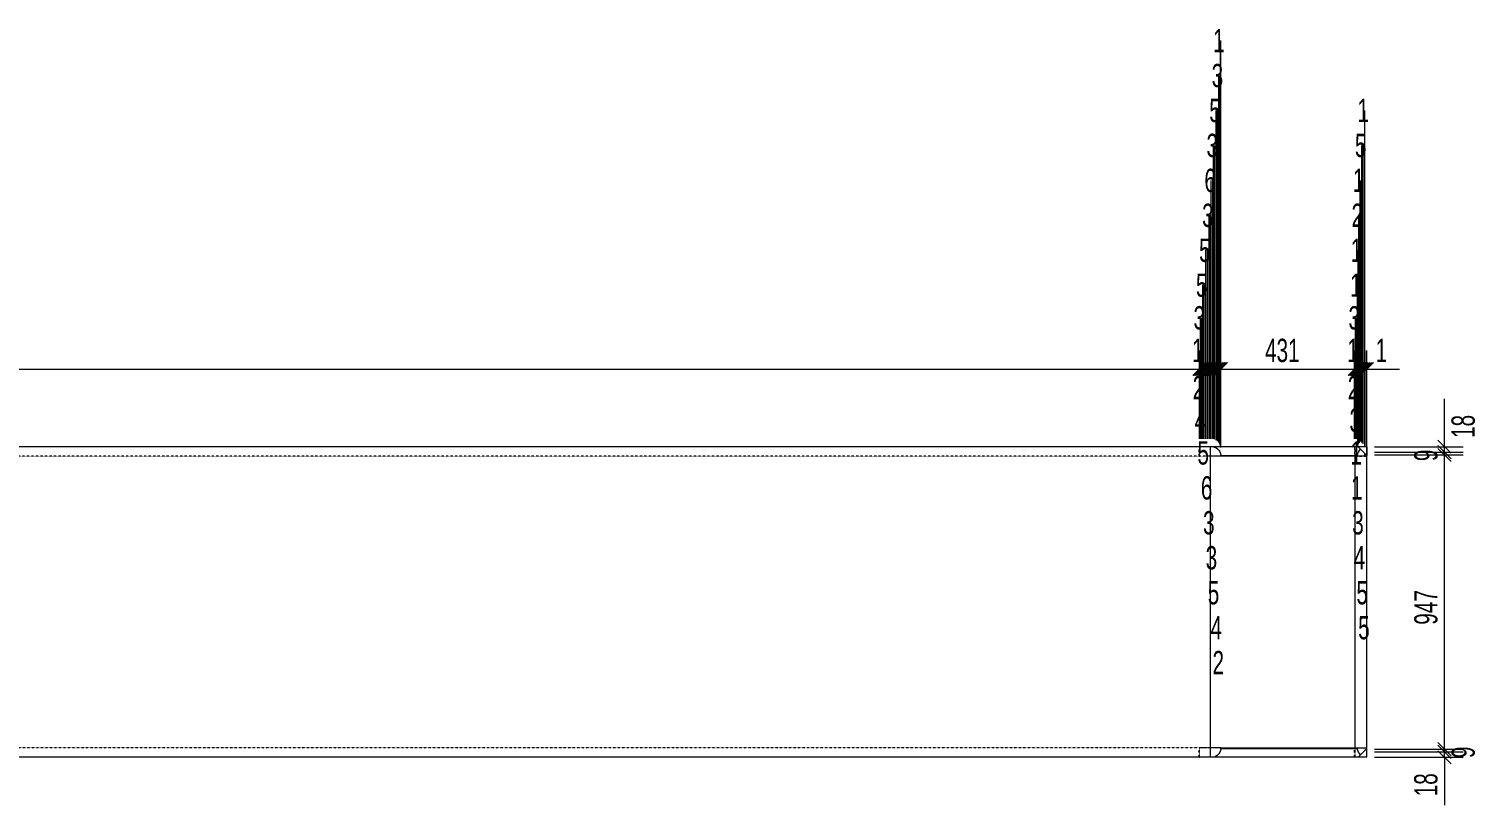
# Model space of a CAD drawing. Header units: millimetres. Extents: x 60 to 14975, y 125 to 10625.
# Drawn here: x 7517 to 12177, y 3942 to 6441 of the extents above; entities that cross this region are included whole.
import ezdxf

# ---------------------------------------------------------------- set-up
doc = ezdxf.new("R2010")
doc.units = ezdxf.units.MM
doc.linetypes.add('XKITLINE00', pattern=[0])
doc.linetypes.add('XKITLINE04', pattern=[3, 0.5, -0.5, 0.5, -0.5, 0.5, -0.5])
doc.layers.add('Part', color=2, linetype='Continuous', lineweight=0)
doc.layers.add('Z-DIMENSIONS', color=1, linetype='Continuous', lineweight=0)
doc.styles.add('romsim', font='ARIAL.TTF')

# ---------------------------------------------------------------- blocks, each defined once
blk = doc.blocks.new('*A2')
at = {"layer": 'Part', "color": 4, "linetype": 'XKITLINE00', "lineweight": 0}
for p, q in [((11331.8, 5095.8), (1805, 5095.8)), ((11323.2, 5095.8), (11323.2, 4095.8)), ((11828.2, 5095.8), (11331.8, 5095.8)), ((11334.5, 5095.8), (11337.3, 5094.8)), ((11337.3, 5094.8), (11342.3, 5092.1)), ((11342.3, 5092.1), (11346.9, 5088.5)), ((11346.9, 5088.5), (11350.8, 5084.2)), ((11350.8, 5084.2), (11354, 5079.4)), ((11354, 5079.4), (11356.3, 5074.1)), ((11828.2, 5067.7), (11800.2, 5095.8)), ((11801, 5078.6), (11803.9, 5083.3)), ((11803.9, 5083.3), (11807.5, 5087.5)), ((11807.5, 5087.5), (11808, 5088)), ((11828.2, 5095.8), (11828.2, 5067.7)), ((11828.2, 5065.8), (11323.2, 5065.8)), ((11356.3, 5074.1), (11357.7, 5068.5)), ((11357.7, 5065.8), (11357.7, 5068.5)), ((11357.7, 5068.5), (11357.8, 5067.7)), ((11357.8, 5067.7), (11797.6, 5067.7)), ((11357.8, 5067.7), (11357.8, 5065.8)), ((11790.2, 4125.8), (11790.2, 5065.8)), ((11797.6, 5068.2), (11798.9, 5073.6)), ((11797.6, 5067.7), (11797.6, 5068.2)), ((11797.6, 5065.8), (11797.6, 5067.7)), ((11798.9, 5073.6), (11801, 5078.6)), ((11828.2, 4095.8), (11828.2, 5067.7)), ((11357.7, 4125.8), (11323.2, 4125.8)), ((11346.9, 4103), (11342.3, 4099.4)), ((11350.8, 4107.3), (11346.9, 4103)), ((11354, 4112.1), (11350.8, 4107.3)), ((11356.3, 4117.4), (11354, 4112.1)), ((11357.7, 4123), (11356.3, 4117.4)), ((11357.7, 4125.8), (11357.8, 4125.8)), ((11357.7, 4125.8), (11357.7, 4123)), ((11357.7, 4123), (11357.8, 4123.8)), ((11357.8, 4125.8), (11828.2, 4125.8)), ((11357.8, 4123.8), (11357.8, 4125.8)), ((11357.8, 4123.8), (11797.6, 4123.8)), ((11797.6, 4123.8), (11797.6, 4125.8)), ((11797.6, 4123.3), (11797.6, 4123.8)), ((11798.9, 4117.9), (11797.6, 4123.3)), ((11801, 4112.9), (11798.9, 4117.9)), ((11828.2, 4123.8), (11800.2, 4095.8)), ((11803.9, 4108.2), (11801, 4112.9)), ((11807.5, 4104), (11803.9, 4108.2)), ((11808, 4103.5), (11807.5, 4104)), ((11800.2, 4095.8), (1833, 4095.8)), ((11337.3, 4096.7), (11334.5, 4095.8)), ((11342.3, 4099.4), (11337.3, 4096.7)), ((11828.2, 4095.8), (11800.2, 4095.8))]:
    blk.add_line(p, q, dxfattribs=at)
at = {"layer": 'Part', "color": 7, "linetype": 'XKITLINE04', "lineweight": 0}
for p, q in [((11288.2, 5065.8), (11288.2, 5095.8)), ((11288.7, 5065.8), (11288.7, 5095.8)), ((11800.2, 5095.8), (11331.8, 5095.8)), ((11788.2, 5095.8), (11788.2, 5065.8)), ((11790.1, 5065.8), (11790.1, 5095.8)), ((11357.7, 5065.8), (2310, 5065.8)), ((11288.2, 5065.8), (11288.7, 5065.8)), ((11798.1, 5065.8), (11797.6, 5065.8)), ((11798.1, 5065.8), (11798.9, 5065.8)), ((11798.9, 5065.8), (11826.7, 5065.8)), ((11822.1, 5065.8), (11822.1, 5073.8)), ((11357.8, 4125.8), (2276.8, 4125.8)), ((11288.2, 4125.8), (11288.7, 4125.8)), ((11288.2, 4095.8), (11288.2, 4125.8)), ((11288.7, 4095.8), (11288.7, 4125.8)), ((11323.2, 4125.8), (11288.7, 4125.8)), ((11788.2, 4095.8), (11788.2, 4125.8)), ((11790.1, 4095.8), (11790.1, 4125.8)), ((11822.1, 4117.7), (11822.1, 4125.8)), ((11288.2, 4095.8), (11288.7, 4095.8))]:
    blk.add_line(p, q, dxfattribs=at)
blk = doc.blocks.new('*A9')
at = {"layer": 'Z-DIMENSIONS', "color": 3, "linetype": 'XKITLINE00', "lineweight": 0}
for p, q in [((11828.2, 4150.8), (11828.2, 5405.8)), ((11849.4, 5367), (11807, 5324.5)), ((1805, 5345.8), (11828.2, 5345.8))]:
    blk.add_line(p, q, dxfattribs=at)
at = {"layer": 'Z-DIMENSIONS', "color": 7}
blk.add_point((11828.2, 5345.8), dxfattribs=at)
blk = doc.blocks.new('*A10')
at = {"layer": 'Z-DIMENSIONS', "color": 3, "linetype": 'XKITLINE00', "lineweight": 0}
for p, q in [((11288.7, 5120.8), (11288.7, 5405.8)), ((11309.9, 5367), (11267.5, 5324.5)), ((2344.5, 5345.8), (11288.7, 5345.8))]:
    blk.add_line(p, q, dxfattribs=at)
at = {"layer": 'Z-DIMENSIONS', "color": 7}
blk.add_point((11288.7, 5345.8), dxfattribs=at)
blk = doc.blocks.new('*A11')
at = {"layer": 'Z-DIMENSIONS', "color": 3, "linetype": 'XKITLINE00', "lineweight": 0}
for p, q in [((11304.1, 5120.8), (11304.1, 5405.8)), ((11309.1, 5120.8), (11309.1, 5405.8)), ((11325.3, 5367), (11282.8, 5324.5)), ((11330.4, 5367), (11287.9, 5324.5)), ((11304.1, 5345.8), (11309.1, 5345.8))]:
    blk.add_line(p, q, dxfattribs=at)
at = {"layer": 'Z-DIMENSIONS', "color": 7}
for p in [(11304.1, 5345.8), (11309.1, 5345.8)]:
    blk.add_point(p, dxfattribs=at)
at = {"layer": 'Z-DIMENSIONS', "color": 7, "style": 'romsim', "width": 0.6375}
blk.add_text('5', height=75, dxfattribs=at).set_placement((11282.3, 5038.3))
blk = doc.blocks.new('*A12')
at = {"layer": 'Z-DIMENSIONS', "color": 3, "linetype": 'XKITLINE00', "lineweight": 0}
for p, q in [((11309.1, 5120.8), (11309.1, 5728.3)), ((11314.6, 5120.8), (11314.6, 5728.3)), ((11330.4, 5367), (11287.9, 5324.5)), ((11335.8, 5367), (11293.4, 5324.5)), ((11309.1, 5345.8), (11314.6, 5345.8))]:
    blk.add_line(p, q, dxfattribs=at)
at = {"layer": 'Z-DIMENSIONS', "color": 7}
for p in [(11309.1, 5345.8), (11314.6, 5345.8)]:
    blk.add_point(p, dxfattribs=at)
at = {"layer": 'Z-DIMENSIONS', "color": 7, "style": 'romsim', "width": 0.6375}
blk.add_text('5', height=75, dxfattribs=at).set_placement((11287.5, 5690.8))
blk = doc.blocks.new('*A13')
at = {"layer": 'Z-DIMENSIONS', "color": 3, "linetype": 'XKITLINE00', "lineweight": 0}
for p, q in [((11314.6, 5120.8), (11314.6, 5405.8)), ((11320.3, 5120.8), (11320.3, 5405.8)), ((11335.8, 5367), (11293.4, 5324.5)), ((11341.5, 5367), (11299.1, 5324.5)), ((11314.6, 5345.8), (11320.3, 5345.8))]:
    blk.add_line(p, q, dxfattribs=at)
at = {"layer": 'Z-DIMENSIONS', "color": 7}
for p in [(11314.6, 5345.8), (11320.3, 5345.8)]:
    blk.add_point(p, dxfattribs=at)
at = {"layer": 'Z-DIMENSIONS', "color": 7, "style": 'romsim', "width": 0.6375}
blk.add_text('6', height=75, dxfattribs=at).set_placement((11293.1, 4925.8))
blk = doc.blocks.new('*A14')
at = {"layer": 'Z-DIMENSIONS', "color": 3, "linetype": 'XKITLINE00', "lineweight": 0}
for p, q in [((11320.3, 5120.8), (11320.3, 5840.8)), ((11323.2, 5120.8), (11323.2, 5840.8)), ((11341.5, 5367), (11299.1, 5324.5)), ((11344.4, 5367), (11302, 5324.5)), ((11320.3, 5345.8), (11323.2, 5345.8))]:
    blk.add_line(p, q, dxfattribs=at)
at = {"layer": 'Z-DIMENSIONS', "color": 7}
for p in [(11320.3, 5345.8), (11323.2, 5345.8)]:
    blk.add_point(p, dxfattribs=at)
at = {"layer": 'Z-DIMENSIONS', "color": 7, "style": 'romsim', "width": 0.6375}
blk.add_text('3', height=75, dxfattribs=at).set_placement((11297.4, 5803.3))
blk = doc.blocks.new('*A15')
at = {"layer": 'Z-DIMENSIONS', "color": 3, "linetype": 'XKITLINE00', "lineweight": 0}
for p, q in [((11323.2, 5120.8), (11323.2, 5405.8)), ((11326.1, 5120.8), (11326.1, 5405.8)), ((11344.4, 5367), (11302, 5324.5)), ((11347.3, 5367), (11304.9, 5324.5)), ((11323.2, 5345.8), (11326.1, 5345.8))]:
    blk.add_line(p, q, dxfattribs=at)
at = {"layer": 'Z-DIMENSIONS', "color": 7}
for p in [(11323.2, 5345.8), (11326.1, 5345.8)]:
    blk.add_point(p, dxfattribs=at)
at = {"layer": 'Z-DIMENSIONS', "color": 7, "style": 'romsim', "width": 0.6375}
blk.add_text('3', height=75, dxfattribs=at).set_placement((11300.3, 4813.3))
blk = doc.blocks.new('*A16')
at = {"layer": 'Z-DIMENSIONS', "color": 3, "linetype": 'XKITLINE00', "lineweight": 0}
for p, q in [((11326.1, 5120.8), (11326.1, 5953.3)), ((11331.8, 5120.8), (11331.8, 5953.3)), ((11347.3, 5367), (11304.9, 5324.5)), ((11353, 5367), (11310.6, 5324.5)), ((11326.1, 5345.8), (11331.8, 5345.8))]:
    blk.add_line(p, q, dxfattribs=at)
at = {"layer": 'Z-DIMENSIONS', "color": 7}
for p in [(11326.1, 5345.8), (11331.8, 5345.8)]:
    blk.add_point(p, dxfattribs=at)
at = {"layer": 'Z-DIMENSIONS', "color": 7, "style": 'romsim', "width": 0.6375}
blk.add_text('6', height=75, dxfattribs=at).set_placement((11304.6, 5915.8))
blk = doc.blocks.new('*A17')
at = {"layer": 'Z-DIMENSIONS', "color": 3, "linetype": 'XKITLINE00', "lineweight": 0}
for p, q in [((11331.8, 5120.8), (11331.8, 5405.8)), ((11334.5, 5120.8), (11334.5, 5405.8)), ((11353, 5367), (11310.6, 5324.5)), ((11355.7, 5367), (11313.3, 5324.5)), ((11331.8, 5345.8), (11334.5, 5345.8))]:
    blk.add_line(p, q, dxfattribs=at)
at = {"layer": 'Z-DIMENSIONS', "color": 7}
for p in [(11331.8, 5345.8), (11334.5, 5345.8)]:
    blk.add_point(p, dxfattribs=at)
at = {"layer": 'Z-DIMENSIONS', "color": 7, "style": 'romsim', "width": 0.6375}
blk.add_text('3', height=75, dxfattribs=at).set_placement((11308.8, 4700.8))
blk = doc.blocks.new('*A18')
at = {"layer": 'Z-DIMENSIONS', "color": 3, "linetype": 'XKITLINE00', "lineweight": 0}
for p, q in [((11334.5, 5120.8), (11334.5, 6065.8)), ((11337.3, 5119.8), (11337.3, 6065.8)), ((11355.7, 5367), (11313.3, 5324.5)), ((11358.5, 5367), (11316.1, 5324.5)), ((11334.5, 5345.8), (11337.3, 5345.8))]:
    blk.add_line(p, q, dxfattribs=at)
at = {"layer": 'Z-DIMENSIONS', "color": 7}
for p in [(11334.5, 5345.8), (11337.3, 5345.8)]:
    blk.add_point(p, dxfattribs=at)
at = {"layer": 'Z-DIMENSIONS', "color": 7, "style": 'romsim', "width": 0.6375}
blk.add_text('3', height=75, dxfattribs=at).set_placement((11311.5, 6028.3))
blk = doc.blocks.new('*A19')
at = {"layer": 'Z-DIMENSIONS', "color": 3, "linetype": 'XKITLINE00', "lineweight": 0}
for p, q in [((11337.3, 5119.8), (11337.3, 5405.8)), ((11342.3, 5117.1), (11342.3, 5405.8)), ((11358.5, 5367), (11316.1, 5324.5)), ((11363.6, 5367), (11321.1, 5324.5)), ((11337.3, 5345.8), (11342.3, 5345.8))]:
    blk.add_line(p, q, dxfattribs=at)
at = {"layer": 'Z-DIMENSIONS', "color": 7}
for p in [(11337.3, 5345.8), (11342.3, 5345.8)]:
    blk.add_point(p, dxfattribs=at)
at = {"layer": 'Z-DIMENSIONS', "color": 7, "style": 'romsim', "width": 0.6375}
blk.add_text('5', height=75, dxfattribs=at).set_placement((11315.5, 4588.3))
blk = doc.blocks.new('*A20')
at = {"layer": 'Z-DIMENSIONS', "color": 3, "linetype": 'XKITLINE00', "lineweight": 0}
for p, q in [((11342.3, 5117.1), (11342.3, 6178.3)), ((11346.9, 5113.5), (11346.9, 6178.3)), ((11363.6, 5367), (11321.1, 5324.5)), ((11368.1, 5367), (11325.7, 5324.5)), ((11342.3, 5345.8), (11346.9, 5345.8))]:
    blk.add_line(p, q, dxfattribs=at)
at = {"layer": 'Z-DIMENSIONS', "color": 7}
for p in [(11342.3, 5345.8), (11346.9, 5345.8)]:
    blk.add_point(p, dxfattribs=at)
at = {"layer": 'Z-DIMENSIONS', "color": 7, "style": 'romsim', "width": 0.6375}
blk.add_text('5', height=75, dxfattribs=at).set_placement((11320.3, 6140.8))
blk = doc.blocks.new('*A21')
at = {"layer": 'Z-DIMENSIONS', "color": 3, "linetype": 'XKITLINE00', "lineweight": 0}
for p, q in [((11346.9, 5113.5), (11346.9, 5405.8)), ((11350.8, 5109.2), (11350.8, 5405.8)), ((11368.1, 5367), (11325.7, 5324.5)), ((11372, 5367), (11329.6, 5324.5)), ((11346.9, 5345.8), (11350.8, 5345.8))]:
    blk.add_line(p, q, dxfattribs=at)
at = {"layer": 'Z-DIMENSIONS', "color": 7}
for p in [(11346.9, 5345.8), (11350.8, 5345.8)]:
    blk.add_point(p, dxfattribs=at)
at = {"layer": 'Z-DIMENSIONS', "color": 7, "style": 'romsim', "width": 0.6375}
blk.add_text('4', height=75, dxfattribs=at).set_placement((11324.5, 4475.8))
blk = doc.blocks.new('*A22')
at = {"layer": 'Z-DIMENSIONS', "color": 3, "linetype": 'XKITLINE00', "lineweight": 0}
for p, q in [((11350.8, 5109.2), (11350.8, 6290.8)), ((11354, 5104.4), (11354, 6290.8)), ((11372, 5367), (11329.6, 5324.5)), ((11375.2, 5367), (11332.8, 5324.5)), ((11350.8, 5345.8), (11354, 5345.8))]:
    blk.add_line(p, q, dxfattribs=at)
at = {"layer": 'Z-DIMENSIONS', "color": 7}
for p in [(11350.8, 5345.8), (11354, 5345.8)]:
    blk.add_point(p, dxfattribs=at)
at = {"layer": 'Z-DIMENSIONS', "color": 7, "style": 'romsim', "width": 0.6375}
blk.add_text('3', height=75, dxfattribs=at).set_placement((11328.1, 6253.3))
blk = doc.blocks.new('*A23')
at = {"layer": 'Z-DIMENSIONS', "color": 3, "linetype": 'XKITLINE00', "lineweight": 0}
for p, q in [((11354, 5104.4), (11354, 5405.8)), ((11356.3, 5099.1), (11356.3, 5405.8)), ((11375.2, 5367), (11332.8, 5324.5)), ((11377.5, 5367), (11335.1, 5324.5)), ((11354, 5345.8), (11356.3, 5345.8))]:
    blk.add_line(p, q, dxfattribs=at)
at = {"layer": 'Z-DIMENSIONS', "color": 7}
for p in [(11354, 5345.8), (11356.3, 5345.8)]:
    blk.add_point(p, dxfattribs=at)
at = {"layer": 'Z-DIMENSIONS', "color": 7, "style": 'romsim', "width": 0.6375}
blk.add_text('2', height=75, dxfattribs=at).set_placement((11330.8, 4363.3))
blk = doc.blocks.new('*A24')
at = {"layer": 'Z-DIMENSIONS', "color": 3, "linetype": 'XKITLINE00', "lineweight": 0}
for p, q in [((11356.3, 5099.1), (11356.3, 6403.3)), ((11357.7, 5093.5), (11357.7, 6403.3)), ((11377.5, 5367), (11335.1, 5324.5)), ((11378.9, 5367), (11336.5, 5324.5)), ((11356.3, 5345.8), (11357.7, 5345.8))]:
    blk.add_line(p, q, dxfattribs=at)
at = {"layer": 'Z-DIMENSIONS', "color": 7}
for p in [(11356.3, 5345.8), (11357.7, 5345.8)]:
    blk.add_point(p, dxfattribs=at)
at = {"layer": 'Z-DIMENSIONS', "color": 7, "style": 'romsim', "width": 0.6375}
blk.add_text('1', height=75, dxfattribs=at).set_placement((11332.7, 6365.8))
blk = doc.blocks.new('*A25')
at = {"layer": 'Z-DIMENSIONS', "color": 3, "linetype": 'XKITLINE00', "lineweight": 0}
for p, q in [((11357.7, 5093.5), (11357.7, 5405.8)), ((11788.6, 5120.8), (11788.6, 5405.8)), ((11378.9, 5367), (11336.5, 5324.5)), ((11809.8, 5367), (11767.4, 5324.5)), ((11357.7, 5345.8), (11788.6, 5345.8))]:
    blk.add_line(p, q, dxfattribs=at)
at = {"layer": 'Z-DIMENSIONS', "color": 7}
for p in [(11357.7, 5345.8), (11788.6, 5345.8)]:
    blk.add_point(p, dxfattribs=at)
at = {"layer": 'Z-DIMENSIONS', "color": 7, "style": 'romsim', "width": 0.6375}
blk.add_text('431', height=75, dxfattribs=at).set_placement((11500.1, 5368.3))
blk = doc.blocks.new('*A26')
at = {"layer": 'Z-DIMENSIONS', "color": 3, "linetype": 'XKITLINE00', "lineweight": 0}
for p, q in [((11788.6, 5120.8), (11788.6, 5405.8)), ((11789.9, 5120.8), (11789.9, 5405.8)), ((11809.8, 5367), (11767.4, 5324.5)), ((11811.1, 5367), (11768.6, 5324.5)), ((11788.6, 5345.8), (11789.9, 5345.8))]:
    blk.add_line(p, q, dxfattribs=at)
at = {"layer": 'Z-DIMENSIONS', "color": 7}
for p in [(11788.6, 5345.8), (11789.9, 5345.8)]:
    blk.add_point(p, dxfattribs=at)
at = {"layer": 'Z-DIMENSIONS', "color": 7, "style": 'romsim', "width": 0.6375}
blk.add_text('1', height=75, dxfattribs=at).set_placement((11764.9, 5368.3))
blk = doc.blocks.new('*A27')
at = {"layer": 'Z-DIMENSIONS', "color": 3, "linetype": 'XKITLINE00', "lineweight": 0}
for p, q in [((11789.9, 5120.8), (11789.9, 5405.8)), ((11791.9, 5120.8), (11791.9, 5405.8)), ((11811.1, 5367), (11768.6, 5324.5)), ((11813.1, 5367), (11770.7, 5324.5)), ((11789.9, 5345.8), (11791.9, 5345.8))]:
    blk.add_line(p, q, dxfattribs=at)
at = {"layer": 'Z-DIMENSIONS', "color": 7}
for p in [(11789.9, 5345.8), (11791.9, 5345.8)]:
    blk.add_point(p, dxfattribs=at)
at = {"layer": 'Z-DIMENSIONS', "color": 7, "style": 'romsim', "width": 0.6375}
blk.add_text('2', height=75, dxfattribs=at).set_placement((11766.5, 5248.3))
blk = doc.blocks.new('*A28')
at = {"layer": 'Z-DIMENSIONS', "color": 3, "linetype": 'XKITLINE00', "lineweight": 0}
for p, q in [((11791.9, 5120.8), (11791.9, 5510.8)), ((11794.6, 5120.8), (11794.6, 5510.8)), ((11813.1, 5367), (11770.7, 5324.5)), ((11815.9, 5367), (11773.4, 5324.5)), ((11791.9, 5345.8), (11794.6, 5345.8))]:
    blk.add_line(p, q, dxfattribs=at)
at = {"layer": 'Z-DIMENSIONS', "color": 7}
for p in [(11791.9, 5345.8), (11794.6, 5345.8)]:
    blk.add_point(p, dxfattribs=at)
at = {"layer": 'Z-DIMENSIONS', "color": 7, "style": 'romsim', "width": 0.6375}
blk.add_text('3', height=75, dxfattribs=at).set_placement((11768.9, 5473.3))
blk = doc.blocks.new('*A29')
at = {"layer": 'Z-DIMENSIONS', "color": 3, "linetype": 'XKITLINE00', "lineweight": 0}
for p, q in [((11794.6, 5120.8), (11794.6, 5405.8)), ((11798.1, 5120.8), (11798.1, 5405.8)), ((11815.9, 5367), (11773.4, 5324.5)), ((11819.3, 5367), (11776.9, 5324.5)), ((11794.6, 5345.8), (11798.1, 5345.8))]:
    blk.add_line(p, q, dxfattribs=at)
at = {"layer": 'Z-DIMENSIONS', "color": 7}
for p in [(11794.6, 5345.8), (11798.1, 5345.8)]:
    blk.add_point(p, dxfattribs=at)
at = {"layer": 'Z-DIMENSIONS', "color": 7, "style": 'romsim', "width": 0.6375}
blk.add_text('3', height=75, dxfattribs=at).set_placement((11772, 5143.3))
blk = doc.blocks.new('*A30')
at = {"layer": 'Z-DIMENSIONS', "color": 3, "linetype": 'XKITLINE00', "lineweight": 0}
for p, q in [((11798.1, 5120.8), (11798.1, 5615.8)), ((11798.9, 5098.6), (11798.9, 5615.8)), ((11819.3, 5367), (11776.9, 5324.5)), ((11820.1, 5367), (11777.7, 5324.5)), ((11798.1, 5345.8), (11798.9, 5345.8))]:
    blk.add_line(p, q, dxfattribs=at)
at = {"layer": 'Z-DIMENSIONS', "color": 7}
for p in [(11798.1, 5345.8), (11798.9, 5345.8)]:
    blk.add_point(p, dxfattribs=at)
at = {"layer": 'Z-DIMENSIONS', "color": 7, "style": 'romsim', "width": 0.6375}
blk.add_text('1', height=75, dxfattribs=at).set_placement((11774.2, 5578.3))
blk = doc.blocks.new('*A31')
at = {"layer": 'Z-DIMENSIONS', "color": 3, "linetype": 'XKITLINE00', "lineweight": 0}
for p, q in [((11798.9, 5098.6), (11798.9, 5405.8)), ((11800.2, 5120.8), (11800.2, 5405.8)), ((11820.1, 5367), (11777.7, 5324.5)), ((11821.4, 5367), (11779, 5324.5)), ((11798.9, 5345.8), (11800.2, 5345.8))]:
    blk.add_line(p, q, dxfattribs=at)
at = {"layer": 'Z-DIMENSIONS', "color": 7}
for p in [(11798.9, 5345.8), (11800.2, 5345.8)]:
    blk.add_point(p, dxfattribs=at)
at = {"layer": 'Z-DIMENSIONS', "color": 7, "style": 'romsim', "width": 0.6375}
blk.add_text('1', height=75, dxfattribs=at).set_placement((11775.2, 5038.3))
blk = doc.blocks.new('*A32')
at = {"layer": 'Z-DIMENSIONS', "color": 3, "linetype": 'XKITLINE00', "lineweight": 0}
for p, q in [((11800.2, 5120.8), (11800.2, 5728.3)), ((11801, 5103.6), (11801, 5728.3)), ((11821.4, 5367), (11779, 5324.5)), ((11822.2, 5367), (11779.8, 5324.5)), ((11800.2, 5345.8), (11801, 5345.8))]:
    blk.add_line(p, q, dxfattribs=at)
at = {"layer": 'Z-DIMENSIONS', "color": 7}
for p in [(11800.2, 5345.8), (11801, 5345.8)]:
    blk.add_point(p, dxfattribs=at)
at = {"layer": 'Z-DIMENSIONS', "color": 7, "style": 'romsim', "width": 0.6375}
blk.add_text('1', height=75, dxfattribs=at).set_placement((11776.3, 5690.8))
blk = doc.blocks.new('*A33')
at = {"layer": 'Z-DIMENSIONS', "color": 3, "linetype": 'XKITLINE00', "lineweight": 0}
for p, q in [((11801, 5103.6), (11801, 5405.8)), ((11802.1, 5118.8), (11802.1, 5405.8)), ((11822.2, 5367), (11779.8, 5324.5)), ((11823.3, 5367), (11780.9, 5324.5)), ((11801, 5345.8), (11802.1, 5345.8))]:
    blk.add_line(p, q, dxfattribs=at)
at = {"layer": 'Z-DIMENSIONS', "color": 7}
for p in [(11801, 5345.8), (11802.1, 5345.8)]:
    blk.add_point(p, dxfattribs=at)
at = {"layer": 'Z-DIMENSIONS', "color": 7, "style": 'romsim', "width": 0.6375}
blk.add_text('1', height=75, dxfattribs=at).set_placement((11777.2, 4925.8))
blk = doc.blocks.new('*A34')
at = {"layer": 'Z-DIMENSIONS', "color": 3, "linetype": 'XKITLINE00', "lineweight": 0}
for p, q in [((11802.1, 5118.8), (11802.1, 5840.8)), ((11803.9, 5108.3), (11803.9, 5840.8)), ((11823.3, 5367), (11780.9, 5324.5)), ((11825.1, 5367), (11782.7, 5324.5)), ((11802.1, 5345.8), (11803.9, 5345.8))]:
    blk.add_line(p, q, dxfattribs=at)
at = {"layer": 'Z-DIMENSIONS', "color": 7}
for p in [(11802.1, 5345.8), (11803.9, 5345.8)]:
    blk.add_point(p, dxfattribs=at)
at = {"layer": 'Z-DIMENSIONS', "color": 7, "style": 'romsim', "width": 0.6375}
blk.add_text('2', height=75, dxfattribs=at).set_placement((11778.7, 5803.3))
blk = doc.blocks.new('*A35')
at = {"layer": 'Z-DIMENSIONS', "color": 3, "linetype": 'XKITLINE00', "lineweight": 0}
for p, q in [((11803.9, 5108.3), (11803.9, 5405.8)), ((11806.7, 5114.3), (11806.7, 5405.8)), ((11825.1, 5367), (11782.7, 5324.5)), ((11827.9, 5367), (11785.4, 5324.5)), ((11803.9, 5345.8), (11806.7, 5345.8))]:
    blk.add_line(p, q, dxfattribs=at)
at = {"layer": 'Z-DIMENSIONS', "color": 7}
for p in [(11803.9, 5345.8), (11806.7, 5345.8)]:
    blk.add_point(p, dxfattribs=at)
at = {"layer": 'Z-DIMENSIONS', "color": 7, "style": 'romsim', "width": 0.6375}
blk.add_text('3', height=75, dxfattribs=at).set_placement((11780.9, 4813.3))
blk = doc.blocks.new('*A36')
at = {"layer": 'Z-DIMENSIONS', "color": 3, "linetype": 'XKITLINE00', "lineweight": 0}
for p, q in [((11806.7, 5114.3), (11806.7, 5953.3)), ((11808, 5113), (11808, 5953.3)), ((11827.9, 5367), (11785.4, 5324.5)), ((11829.2, 5367), (11786.8, 5324.5)), ((11806.7, 5345.8), (11808, 5345.8))]:
    blk.add_line(p, q, dxfattribs=at)
at = {"layer": 'Z-DIMENSIONS', "color": 7}
for p in [(11806.7, 5345.8), (11808, 5345.8)]:
    blk.add_point(p, dxfattribs=at)
at = {"layer": 'Z-DIMENSIONS', "color": 7, "style": 'romsim', "width": 0.6375}
blk.add_text('1', height=75, dxfattribs=at).set_placement((11783, 5915.8))
blk = doc.blocks.new('*A37')
at = {"layer": 'Z-DIMENSIONS', "color": 3, "linetype": 'XKITLINE00', "lineweight": 0}
for p, q in [((11808, 5113), (11808, 5405.8)), ((11811.6, 5109.4), (11811.6, 5405.8)), ((11829.2, 5367), (11786.8, 5324.5)), ((11832.8, 5367), (11790.4, 5324.5)), ((11808, 5345.8), (11811.6, 5345.8))]:
    blk.add_line(p, q, dxfattribs=at)
at = {"layer": 'Z-DIMENSIONS', "color": 7}
for p in [(11808, 5345.8), (11811.6, 5345.8)]:
    blk.add_point(p, dxfattribs=at)
at = {"layer": 'Z-DIMENSIONS', "color": 7, "style": 'romsim', "width": 0.6375}
blk.add_text('4', height=75, dxfattribs=at).set_placement((11785.4, 4700.8))
blk = doc.blocks.new('*A38')
at = {"layer": 'Z-DIMENSIONS', "color": 3, "linetype": 'XKITLINE00', "lineweight": 0}
for p, q in [((11811.6, 5109.4), (11811.6, 6065.8)), ((11816.3, 5104.6), (11816.3, 6065.8)), ((11832.8, 5367), (11790.4, 5324.5)), ((11837.5, 5367), (11795.1, 5324.5)), ((11811.6, 5345.8), (11816.3, 5345.8))]:
    blk.add_line(p, q, dxfattribs=at)
at = {"layer": 'Z-DIMENSIONS', "color": 7}
for p in [(11811.6, 5345.8), (11816.3, 5345.8)]:
    blk.add_point(p, dxfattribs=at)
at = {"layer": 'Z-DIMENSIONS', "color": 7, "style": 'romsim', "width": 0.6375}
blk.add_text('5', height=75, dxfattribs=at).set_placement((11789.6, 6028.3))
blk = doc.blocks.new('*A39')
at = {"layer": 'Z-DIMENSIONS', "color": 3, "linetype": 'XKITLINE00', "lineweight": 0}
for p, q in [((11816.3, 5104.6), (11816.3, 5405.8)), ((11821.4, 5099.6), (11821.4, 5405.8)), ((11837.5, 5367), (11795.1, 5324.5)), ((11842.6, 5367), (11800.2, 5324.5)), ((11816.3, 5345.8), (11821.4, 5345.8))]:
    blk.add_line(p, q, dxfattribs=at)
at = {"layer": 'Z-DIMENSIONS', "color": 7}
for p in [(11816.3, 5345.8), (11821.4, 5345.8)]:
    blk.add_point(p, dxfattribs=at)
at = {"layer": 'Z-DIMENSIONS', "color": 7, "style": 'romsim', "width": 0.6375}
blk.add_text('5', height=75, dxfattribs=at).set_placement((11794.5, 4588.3))
blk = doc.blocks.new('*A40')
at = {"layer": 'Z-DIMENSIONS', "color": 3, "linetype": 'XKITLINE00', "lineweight": 0}
for p, q in [((11821.4, 5099.6), (11821.4, 6178.3)), ((11822.1, 5098.8), (11822.1, 6178.3)), ((11842.6, 5367), (11800.2, 5324.5)), ((11843.4, 5367), (11800.9, 5324.5)), ((11821.4, 5345.8), (11822.1, 5345.8))]:
    blk.add_line(p, q, dxfattribs=at)
at = {"layer": 'Z-DIMENSIONS', "color": 7}
for p in [(11821.4, 5345.8), (11822.1, 5345.8)]:
    blk.add_point(p, dxfattribs=at)
at = {"layer": 'Z-DIMENSIONS', "color": 7, "style": 'romsim', "width": 0.6375}
blk.add_text('1', height=75, dxfattribs=at).set_placement((11797.4, 6140.8))
blk = doc.blocks.new('*A41')
at = {"layer": 'Z-DIMENSIONS', "color": 3, "linetype": 'XKITLINE00', "lineweight": 0}
for p, q in [((11822.1, 5098.8), (11822.1, 5405.8)), ((11826.7, 5094.2), (11826.7, 5405.8)), ((11843.4, 5367), (11800.9, 5324.5)), ((11847.9, 5367), (11805.5, 5324.5)), ((11822.1, 5345.8), (11826.7, 5345.8))]:
    blk.add_line(p, q, dxfattribs=at)
at = {"layer": 'Z-DIMENSIONS', "color": 7}
for p in [(11822.1, 5345.8), (11826.7, 5345.8)]:
    blk.add_point(p, dxfattribs=at)
at = {"layer": 'Z-DIMENSIONS', "color": 7, "style": 'romsim', "width": 0.6375}
blk.add_text('5', height=75, dxfattribs=at).set_placement((11800.1, 4475.8))
blk = doc.blocks.new('*A42')
at = {"layer": 'Z-DIMENSIONS', "color": 3, "linetype": 'XKITLINE00', "lineweight": 0}
for p, q in [((11826.7, 5094.2), (11826.7, 5405.8)), ((11828.2, 5120.8), (11828.2, 5405.8)), ((11847.9, 5367), (11805.5, 5324.5)), ((11849.4, 5367), (11807, 5324.5)), ((11826.7, 5345.8), (11828.2, 5345.8)), ((11828.2, 5345.8), (11933.2, 5345.8)), ((11828.2, 5345.8), (11933.2, 5345.8))]:
    blk.add_line(p, q, dxfattribs=at)
at = {"layer": 'Z-DIMENSIONS', "color": 7}
for p in [(11826.7, 5345.8), (11828.2, 5345.8)]:
    blk.add_point(p, dxfattribs=at)
at = {"layer": 'Z-DIMENSIONS', "color": 7, "style": 'romsim', "width": 0.6375}
blk.add_text('1', height=75, dxfattribs=at).set_placement((11856.3, 5368.3))
blk = doc.blocks.new('*A48')
at = {"layer": 'Z-DIMENSIONS', "color": 3, "linetype": 'XKITLINE00', "lineweight": 0}
for p, q in [((11853.2, 4113.3), (12138.2, 4113.3)), ((12057, 4134.5), (12099.4, 4092.1)), ((12057, 4117), (12099.4, 4074.5)), ((12078.2, 4095.8), (12078.2, 4113.3)), ((11853.2, 4095.8), (12138.2, 4095.8)), ((12078.2, 4095.8), (12078.2, 3942.1)), ((12078.2, 4095.8), (12078.2, 3942.1))]:
    blk.add_line(p, q, dxfattribs=at)
at = {"layer": 'Z-DIMENSIONS', "color": 7}
for p in [(12078.2, 4113.3), (12078.2, 4095.8)]:
    blk.add_point(p, dxfattribs=at)
at = {"layer": 'Z-DIMENSIONS', "color": 7, "style": 'romsim', "width": 0.6375}
blk.add_text('18', height=75, rotation=90.0002, dxfattribs=at).set_placement((12055.7, 3970.2))
blk = doc.blocks.new('*A49')
at = {"layer": 'Z-DIMENSIONS', "color": 3, "linetype": 'XKITLINE00', "lineweight": 0}
for p, q in [((11853.2, 4122.3), (12138.2, 4122.3)), ((11853.2, 4113.3), (12138.2, 4113.3)), ((12057, 4143.5), (12099.4, 4101.1)), ((12057, 4134.5), (12099.4, 4092.1)), ((12078.2, 4113.3), (12078.2, 4122.3))]:
    blk.add_line(p, q, dxfattribs=at)
at = {"layer": 'Z-DIMENSIONS', "color": 7}
for p in [(12078.2, 4122.3), (12078.2, 4113.3)]:
    blk.add_point(p, dxfattribs=at)
at = {"layer": 'Z-DIMENSIONS', "color": 7, "style": 'romsim', "width": 0.6375}
blk.add_text('9', height=75, rotation=90.0002, dxfattribs=at).set_placement((12175.7, 4093.4))
blk = doc.blocks.new('*A50')
at = {"layer": 'Z-DIMENSIONS', "color": 3, "linetype": 'XKITLINE00', "lineweight": 0}
for p, q in [((12057, 5090.4), (12099.4, 5048)), ((11853.2, 5069.2), (12138.2, 5069.2)), ((12078.2, 4122.3), (12078.2, 5069.2)), ((11853.2, 4122.3), (12138.2, 4122.3)), ((12057, 4143.5), (12099.4, 4101.1))]:
    blk.add_line(p, q, dxfattribs=at)
at = {"layer": 'Z-DIMENSIONS', "color": 7}
for p in [(12078.2, 5069.2), (12078.2, 4122.3)]:
    blk.add_point(p, dxfattribs=at)
at = {"layer": 'Z-DIMENSIONS', "color": 7, "style": 'romsim', "width": 0.6375}
blk.add_text('947', height=75, rotation=90.0002, dxfattribs=at).set_placement((12055.7, 4522.7))
blk = doc.blocks.new('*A51')
at = {"layer": 'Z-DIMENSIONS', "color": 3, "linetype": 'XKITLINE00', "lineweight": 0}
for p, q in [((12057, 5099.4), (12099.4, 5057)), ((12057, 5090.4), (12099.4, 5048)), ((11853.2, 5078.2), (12138.2, 5078.2)), ((11853.2, 5069.2), (12138.2, 5069.2)), ((12078.2, 5069.2), (12078.2, 5078.2))]:
    blk.add_line(p, q, dxfattribs=at)
at = {"layer": 'Z-DIMENSIONS', "color": 7}
for p in [(12078.2, 5078.2), (12078.2, 5069.2)]:
    blk.add_point(p, dxfattribs=at)
at = {"layer": 'Z-DIMENSIONS', "color": 7, "style": 'romsim', "width": 0.6375}
blk.add_text('9', height=75, rotation=90.0002, dxfattribs=at).set_placement((12055.7, 5049.4))
blk = doc.blocks.new('*A52')
at = {"layer": 'Z-DIMENSIONS', "color": 3, "linetype": 'XKITLINE00', "lineweight": 0}
for p, q in [((12078.2, 5095.8), (12078.2, 5249.4)), ((12078.2, 5095.8), (12078.2, 5249.4)), ((11853.2, 5095.8), (12138.2, 5095.8)), ((12057, 5117), (12099.4, 5074.5)), ((12057, 5099.4), (12099.4, 5057)), ((12078.2, 5078.2), (12078.2, 5095.8)), ((11853.2, 5078.2), (12138.2, 5078.2))]:
    blk.add_line(p, q, dxfattribs=at)
at = {"layer": 'Z-DIMENSIONS', "color": 7}
for p in [(12078.2, 5095.8), (12078.2, 5078.2)]:
    blk.add_point(p, dxfattribs=at)
at = {"layer": 'Z-DIMENSIONS', "color": 7, "style": 'romsim', "width": 0.6375}
blk.add_text('18', height=75, rotation=90.0002, dxfattribs=at).set_placement((12175.7, 5123.9))
blk = doc.blocks.new('*A95')
at = {"layer": 'Z-DIMENSIONS', "color": 3, "linetype": 'XKITLINE00', "lineweight": 0}
for p, q in [((11288.7, 5120.8), (11288.7, 5405.8)), ((11290.1, 5120.8), (11290.1, 5405.8)), ((11309.9, 5367), (11267.5, 5324.5)), ((11311.3, 5367), (11268.9, 5324.5)), ((11288.7, 5345.8), (11290.1, 5345.8))]:
    blk.add_line(p, q, dxfattribs=at)
at = {"layer": 'Z-DIMENSIONS', "color": 7}
for p in [(11288.7, 5345.8), (11290.1, 5345.8)]:
    blk.add_point(p, dxfattribs=at)
at = {"layer": 'Z-DIMENSIONS', "color": 7, "style": 'romsim', "width": 0.6375}
blk.add_text('1', height=75, dxfattribs=at).set_placement((11265, 5368.3))
blk = doc.blocks.new('*A96')
at = {"layer": 'Z-DIMENSIONS', "color": 3, "linetype": 'XKITLINE00', "lineweight": 0}
for p, q in [((11290.1, 5120.8), (11290.1, 5405.8)), ((11292.4, 5120.8), (11292.4, 5405.8)), ((11311.3, 5367), (11268.9, 5324.5)), ((11313.6, 5367), (11271.2, 5324.5)), ((11290.1, 5345.8), (11292.4, 5345.8))]:
    blk.add_line(p, q, dxfattribs=at)
at = {"layer": 'Z-DIMENSIONS', "color": 7}
for p in [(11290.1, 5345.8), (11292.4, 5345.8)]:
    blk.add_point(p, dxfattribs=at)
at = {"layer": 'Z-DIMENSIONS', "color": 7, "style": 'romsim', "width": 0.6375}
blk.add_text('2', height=75, dxfattribs=at).set_placement((11266.9, 5248.3))
blk = doc.blocks.new('*A97')
at = {"layer": 'Z-DIMENSIONS', "color": 3, "linetype": 'XKITLINE00', "lineweight": 0}
for p, q in [((11292.4, 5120.8), (11292.4, 5510.8)), ((11295.6, 5120.8), (11295.6, 5510.8)), ((11313.6, 5367), (11271.2, 5324.5)), ((11316.8, 5367), (11274.4, 5324.5)), ((11292.4, 5345.8), (11295.6, 5345.8))]:
    blk.add_line(p, q, dxfattribs=at)
at = {"layer": 'Z-DIMENSIONS', "color": 7}
for p in [(11292.4, 5345.8), (11295.6, 5345.8)]:
    blk.add_point(p, dxfattribs=at)
at = {"layer": 'Z-DIMENSIONS', "color": 7, "style": 'romsim', "width": 0.6375}
blk.add_text('3', height=75, dxfattribs=at).set_placement((11269.7, 5473.3))
blk = doc.blocks.new('*A98')
at = {"layer": 'Z-DIMENSIONS', "color": 3, "linetype": 'XKITLINE00', "lineweight": 0}
for p, q in [((11295.6, 5120.8), (11295.6, 5405.8)), ((11299.5, 5120.8), (11299.5, 5405.8)), ((11316.8, 5367), (11274.4, 5324.5)), ((11320.7, 5367), (11278.3, 5324.5)), ((11295.6, 5345.8), (11299.5, 5345.8))]:
    blk.add_line(p, q, dxfattribs=at)
at = {"layer": 'Z-DIMENSIONS', "color": 7}
for p in [(11295.6, 5345.8), (11299.5, 5345.8)]:
    blk.add_point(p, dxfattribs=at)
at = {"layer": 'Z-DIMENSIONS', "color": 7, "style": 'romsim', "width": 0.6375}
blk.add_text('4', height=75, dxfattribs=at).set_placement((11273.2, 5143.3))
blk = doc.blocks.new('*A99')
at = {"layer": 'Z-DIMENSIONS', "color": 3, "linetype": 'XKITLINE00', "lineweight": 0}
for p, q in [((11299.5, 5120.8), (11299.5, 5615.8)), ((11304.1, 5120.8), (11304.1, 5615.8)), ((11320.7, 5367), (11278.3, 5324.5)), ((11325.3, 5367), (11282.8, 5324.5)), ((11299.5, 5345.8), (11304.1, 5345.8))]:
    blk.add_line(p, q, dxfattribs=at)
at = {"layer": 'Z-DIMENSIONS', "color": 7}
for p in [(11299.5, 5345.8), (11304.1, 5345.8)]:
    blk.add_point(p, dxfattribs=at)
at = {"layer": 'Z-DIMENSIONS', "color": 7, "style": 'romsim', "width": 0.6375}
blk.add_text('5', height=75, dxfattribs=at).set_placement((11277.4, 5578.3))

msp = doc.modelspace()

# ---------------------------------------------------------------- block references
at = {"lineweight": 0}
for name in ['*A24', '*A22', '*A20', '*A40', '*A18', '*A38', '*A16', '*A36', '*A14', '*A34', '*A12', '*A32', '*A99', '*A30', '*A97', '*A28', '*A9', '*A10', '*A95', '*A96', '*A98', '*A11', '*A13', '*A15', '*A17', '*A19', '*A21', '*A23', '*A25', '*A26', '*A27', '*A29', '*A31', '*A33', '*A35', '*A37', '*A39', '*A41', '*A42', '*A52', '*A2', '*A51', '*A50', '*A49', '*A48']:
    msp.add_blockref(name, (0, 0), dxfattribs=at)

doc.saveas('drawing.dxf')
